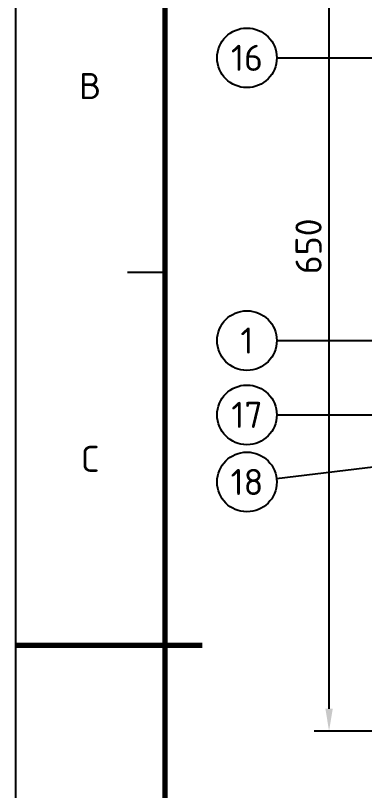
# Model space of a CAD drawing. Header units: millimetres. Extents: x 0 to 420, y 0 to 297.
# Drawn here: x 0 to 46.7, y 129 to 233 of the extents above; entities that cross this region are included whole.
import ezdxf
from ezdxf.enums import TextEntityAlignment as Align

# ---------------------------------------------------------------- set-up
doc = ezdxf.new("R2010")
doc.units = ezdxf.units.MM
for name, color, linetype, lineweight in [('04-COTA', 3, 'CONTINUOUS', 25), ('06-TEXTO', 7, 'CONTINUOUS', 25), ('07-RECUADRO', 7, 'CONTINUOUS', 70), ('08-FINA', 5, 'CONTINUOUS', 25)]:
    doc.layers.add(name, color=color, linetype=linetype, lineweight=lineweight)
doc.styles.add('ISO3098', font='isocpeur.ttf')
doc.dimstyles.new('FLAMA-ISO', dxfattribs={"dimtxt": 3.5, "dimasz": 3, "dimexe": 2, "dimexo": 1, "dimgap": 1, "dimtad": 1, "dimdec": 1, "dimtxsty": 'ISO3098', "dimcen": 2.5, "dimclrd": 3, "dimclre": 3, "dimclrt": 3, "dimazin": 3, "dimtfac": 1, "dimtmove": 0, "dimatfit": 3, "dimlwd": 25, "dimlwe": 25})

msp = doc.modelspace()

# ---------------------------------------------------------------- linework, layer by layer
at = {"layer": '07-RECUADRO'}
msp.add_line((0, 148.5), (25, 148.5), dxfattribs=at)
msp.add_lwpolyline([(20, 10), (410, 10), (410, 287), (20, 287)], close=True, dxfattribs=at)
at = {"layer": '08-FINA'}
for p, q in [((35, 227.277), (66.2, 227.277)), ((20, 198.5), (15, 198.5)), ((35, 189.36), (79.35, 189.36)), ((35, 179.4), (67, 179.4)), ((34.971, 170.883), (89.447, 177.5))]:
    msp.add_line(p, q, dxfattribs=at)
msp.add_lwpolyline([(0, 0), (420, 0), (420, 297), (0, 297)], close=True, dxfattribs=at)
for centre in [(31, 227.277), (31, 189.36), (31, 179.4), (31, 170.4)]:
    msp.add_circle(centre, 4, dxfattribs=at)

# ---------------------------------------------------------------- texts
at = {"layer": '06-TEXTO', "style": 'ISO3098'}
for s, p in [('16', (31, 227.277)), ('B', (10, 223.5)), ('1', (31, 189.36)), ('17', (31, 179.4)), ('C', (10, 173.5)), ('18', (31, 170.4))]:
    msp.add_text(s, height=3.5, dxfattribs=at).set_placement(p, align=Align.MIDDLE_CENTER)

# ---------------------------------------------------------------- dimensions: what is measured, and where the dimension line sits
at = {"layer": '04-COTA'}
msp.add_linear_dim(base=(42, 137), p1=(64, 137), p2=(64, 267), angle=90, dimstyle='FLAMA-ISO', override={"dimlfac": 5}, dxfattribs=at).render()

doc.saveas('drawing.dxf')
